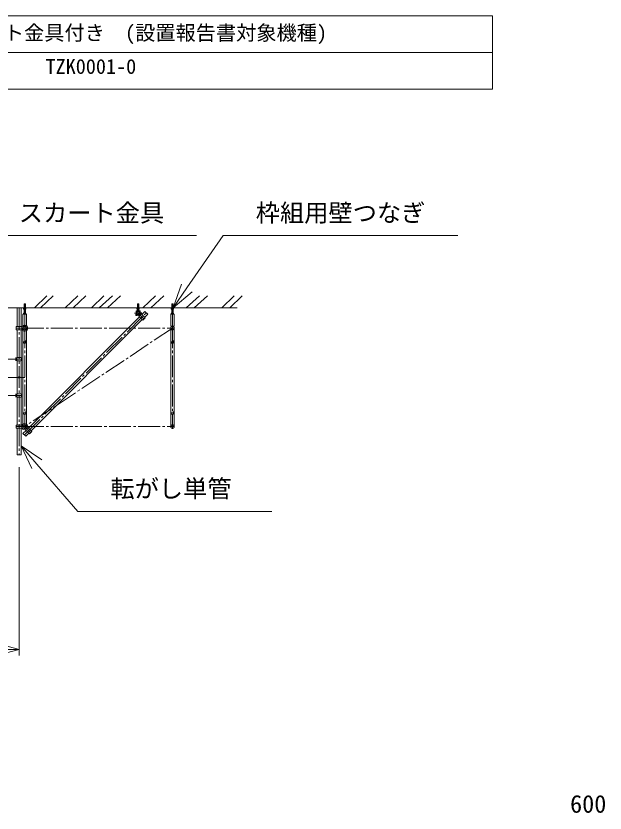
# Model space of a CAD drawing. Units: millimetres, scale not verified. Extents: x -12607 to 12128, y -18611 to 18612.
# Drawn here: x 59 to 7351, y 8747 to 18612 of the extents above; entities that cross this region are included whole.
import ezdxf
from ezdxf.enums import TextEntityAlignment as Align

# ---------------------------------------------------------------- set-up
doc = ezdxf.new("R2010")
doc.units = ezdxf.units.MM
doc.header["$LTSCALE"] = 30
doc.linetypes.add('CHAIN2', pattern=[12, 9, -1, 1, -1])
doc.linetypes.add('DASHED2', pattern=[3, 2, -1])
for name, color, linetype, lineweight in [('0-1_DEFPOINTS', 7, 'Continuous', 18), ('0-2_05 寸法', 7, 'Continuous', 18), ('0-3_10 常用実線', 3, 'Continuous', 18), ('0-4_12 常用一点鎖線', 3, 'CHAIN2', 18), ('0-7_40 強調実線', 1, 'Continuous', 18), ('0-9_32 補完一点鎖線', 6, 'CHAIN2', 18), ('0-A_30 補完実線', 6, 'Continuous', 18), ('0-C_20 準用実線', 4, 'Continuous', 18), ('0-D_22 準用一点鎖線', 4, 'CHAIN2', 18), ('0-E_21 準用破線', 4, 'DASHED2', 18)]:
    doc.layers.add(name, color=color, linetype=linetype, lineweight=lineweight)
doc.styles.add('ＭＳ ゴシック', font='')
doc.styles.get('ＭＳ ゴシック').set_extended_font_data('MS Gothic')

msp = doc.modelspace()

# ---------------------------------------------------------------- linework, layer by layer
at = {"layer": '0-1_DEFPOINTS'}
for p, q in [((88.02, 14138.72), (108.02, 14138.72)), ((98.02, 14128.72), (98.02, 14148.72))]:
    msp.add_line(p, q, dxfattribs=at)
msp.add_circle((98.02, 14138.72), 10, dxfattribs=at)
at = {"layer": '0-2_05 寸法'}
for p, q in [((-8365.97, 18158.09), (5955.75, 18158.09)), ((2004.02, 14998.22), (2174.47, 15245.1)), ((122.32, 13292.91), (318.32, 13065.79)), ((98.02, 13029.22), (98.02, 10697.36)), ((98.02, 10772.36), (-201.98, 10772.36))]:
    msp.add_line(p, q, dxfattribs=at)
msp.add_lwpolyline([(-8365.97, 18611.64), (5955.75, 18611.64), (5955.75, 17704.53), (-8365.97, 17704.53)], close=True, dxfattribs=at)
for points in [[(-359.26, 15080.2), (-311.18, 15892.9), (2293.82, 15892.9)], [(2174.47, 15245.1), (2622.52, 15894.05), (5527.52, 15894.05)], [(2240.62, 15199.43), (2004.02, 14998.22), (2108.32, 15290.77)], [(257.46, 13013.27), (122.32, 13292.91), (379.18, 13118.31)], [(318.32, 13065.79), (822.99, 12480.99), (3227.99, 12480.99)], [(-201.98, 10852.74), (98.02, 10772.36), (-201.98, 10691.97)]]:
    msp.add_lwpolyline(points, dxfattribs=at)
at = {"layer": '0-3_10 常用実線'}
for p, q in [((58.68, 14343.72), (58.68, 14383.73)), ((58.68, 13933.72), (58.68, 13893.72))]:
    msp.add_line(p, q, dxfattribs=at)
for points in [[(128.02, 14383.72), (68.02, 14383.72), (68.02, 14343.72), (128.02, 14343.72)], [(128.02, 13893.72), (68.02, 13893.72), (68.02, 13933.72), (128.02, 13933.72)]]:
    msp.add_lwpolyline(points, close=True, dxfattribs=at)
at = {"layer": '0-4_12 常用一点鎖線'}
for p, q in [((125.3, 14363.72), (-84.07, 14363.72)), ((167.02, 14138.72), (-7170.98, 14138.72)), ((167.02, 14138.72), (-599.6, 14138.72)), ((125.3, 13913.72), (-84.07, 13913.72))]:
    msp.add_line(p, q, dxfattribs=at)
at = {"layer": '0-7_40 強調実線'}
for p, q in [((287.18, 14998.22), (441.09, 15148.43)), ((364.42, 14998.22), (518.08, 15148.43)), ((669.15, 14998.22), (823.05, 15148.43)), ((769.11, 14998.22), (925.83, 15148.43)), ((992.93, 14998.22), (1146.59, 15148.43)), ((1090.75, 14997.74), (1253.12, 15148.43)), ((1190.75, 14998.22), (1352.6, 15148.43)), ((1630.91, 14998.22), (1784.57, 15148.43)), ((1728.72, 14997.74), (1891.09, 15148.43)), ((2166.75, 14997.74), (2329.12, 15148.43)), ((2266.75, 14998.22), (2428.6, 15148.43)), ((2606.91, 14998.22), (2760.57, 15148.43)), ((2706.91, 14998.22), (2860.57, 15148.43)), ((73.72, 14998.22), (-501.98, 14998.22)), ((122.32, 14998.22), (152.02, 14998.22)), ((182.02, 14998.22), (1556.02, 14998.22)), ((1586.02, 14998.22), (1981.02, 14998.22)), ((2011.02, 14998.22), (2797.46, 14998.22))]:
    msp.add_line(p, q, dxfattribs=at)
at = {"layer": '0-9_32 補完一点鎖線'}
for p, q in [((98.02, 14998.22), (98.02, 13179.22)), ((167.02, 15050.37), (167.02, 14770.98)), ((1571.02, 15050.37), (1571.02, 14907.87)), ((1996.02, 15050.37), (1996.02, 14770.98)), ((162.78, 13427.4), (1672.84, 14937.46)), ((1616.82, 14933.22), (1525.22, 14933.22)), ((1571.02, 14933.22), (1644.56, 14859.68)), ((1589.19, 14955.12), (1601.21, 14918.13)), ((1607.28, 14934.39), (1613.9, 14936.1)), ((1996.02, 14769.57), (1996.02, 14851.92)), ((63.35, 14748.22), (132.35, 14748.22)), ((63.35, 13529.22), (132.35, 13529.22)), ((167.02, 13529.22), (240.21, 13456.04))]:
    msp.add_line(p, q, dxfattribs=at)
at = {"layer": '0-A_30 補完実線'}
for p, q in [((73.72, 14998.22), (73.72, 14768.22)), ((122.32, 14998.22), (73.72, 14998.22)), ((122.32, 14998.22), (122.32, 14768.22)), ((160.27, 14998.22), (160.27, 15050.37)), ((173.77, 15050.37), (173.77, 14998.22)), ((175.02, 14998.22), (175.02, 14920.98)), ((1563.02, 14998.22), (1563.02, 14962.58)), ((1564.27, 15050.37), (1564.27, 14998.22)), ((1577.77, 14998.22), (1577.77, 15050.37)), ((1989.27, 14998.22), (1989.27, 15050.37)), ((2002.77, 15050.37), (2002.77, 14998.22)), ((2004.02, 14998.22), (2004.02, 14920.98)), ((145.67, 14770.98), (145.67, 14920.98)), ((145.67, 14920.98), (188.37, 14920.98)), ((160.27, 14933.12), (160.27, 14984.98)), ((173.77, 14984.98), (173.77, 14933.12)), ((188.37, 14920.98), (188.37, 14770.98)), ((1543.02, 14917.58), (1546.02, 14922.29)), ((1543.02, 14906.58), (1543.02, 14917.58)), ((1545.02, 14904.58), (1554.1, 14904.58)), ((1546.02, 14922.29), (1546.02, 14957.57)), ((1551.02, 14962.58), (1591.02, 14962.58)), ((1559.31, 14914.87), (1555.82, 14918.56)), ((1560.01, 14911.97), (1558.9, 14908.17)), ((1564.27, 14984.98), (1564.27, 14962.58)), ((1577.77, 14962.58), (1577.77, 14984.98)), ((1589.39, 14945.2), (1586.74, 14947.93)), ((1607.66, 14940.05), (1591.58, 14938.98)), ((1592.5, 14917.33), (1592.05, 14919.07)), ((1594.91, 14916.03), (1592.5, 14917.33)), ((1592.93, 14944.63), (1593.33, 14944.85)), ((1595.35, 14918.28), (1594.17, 14922.88)), ((1610.36, 14929.62), (1594.8, 14924.42)), ((1607.51, 14920.24), (1594.91, 14916.03)), ((1596.02, 14949.28), (1596.02, 14957.57)), ((1596.02, 14955.56), (1600.17, 14939.54)), ((1605.8, 14921.77), (1603.51, 14927.33)), ((1608.66, 14922.72), (1606.36, 14928.29)), ((1607.51, 14920.24), (1608.66, 14922.72)), ((1609.73, 14938.55), (1611.44, 14931.93)), ((1655.66, 14954.65), (1616.77, 14915.76)), ((1651.14, 14881.39), (1690.03, 14920.28)), ((1655.66, 14954.65), (1690.03, 14920.28)), ((1974.67, 14770.98), (1974.67, 14920.98)), ((1974.67, 14920.98), (2017.37, 14920.98)), ((1989.27, 14933.12), (1989.27, 14984.98)), ((2002.77, 14984.98), (2002.77, 14933.12)), ((2017.37, 14920.98), (2017.37, 14770.98)), ((212.77, 13511.76), (1588.49, 14887.47)), ((1622.85, 14853.11), (247.14, 13477.39)), ((73.72, 14728.22), (73.72, 14383.72)), ((122.32, 14728.22), (122.32, 14383.72)), ((145.67, 14770.98), (188.37, 14770.98)), ((1974.67, 14770.98), (2017.37, 14770.98)), ((73.72, 14343.72), (73.72, 13933.72)), ((73.72, 14343.72), (73.72, 13933.72)), ((122.32, 14343.72), (122.32, 13933.72)), ((122.32, 14343.72), (122.32, 13933.72)), ((73.72, 13893.72), (73.72, 13549.22)), ((122.32, 13893.72), (122.32, 13549.22)), ((73.72, 13509.22), (73.72, 13179.22)), ((122.32, 13509.22), (122.32, 13179.22)), ((145.6, 13444.58), (184.49, 13483.47)), ((145.6, 13444.58), (179.96, 13410.22)), ((218.85, 13449.11), (179.96, 13410.22)), ((73.72, 13179.22), (122.32, 13179.22))]:
    msp.add_line(p, q, dxfattribs=at)
for points in [[(182.02, 14984.98), (152.02, 14984.98), (152.02, 14998.22), (182.02, 14998.22)], [(1556.02, 14984.98), (1586.02, 14984.98), (1586.02, 14998.22), (1556.02, 14998.22)], [(2011.02, 14984.98), (1981.02, 14984.98), (1981.02, 14998.22), (2011.02, 14998.22)], [(1630.42, 14845.54), (1580.92, 14895.04), (1609.2, 14923.32), (1658.7, 14873.83)], [(132.35, 14768.22), (132.35, 14728.22), (63.35, 14728.22), (63.35, 14768.22)], [(132.35, 13549.22), (132.35, 13509.22), (63.35, 13509.22), (63.35, 13549.22)], [(226.42, 13441.54), (176.92, 13491.04), (205.2, 13519.32), (254.7, 13469.83)]]:
    msp.add_lwpolyline(points, close=True, dxfattribs=at)
for points in [[(159.02, 14920.98), (159.02, 14998.22), (159.02, 15050.37), (175.02, 15050.37), (175.02, 14998.22)], [(1579.02, 14962.58), (1579.02, 14998.22), (1579.02, 15050.37), (1563.02, 15050.37), (1563.02, 14998.22)], [(1988.02, 14920.98), (1988.02, 14998.22), (1988.02, 15050.37), (2004.02, 15050.37), (2004.02, 14998.22)], [(152.02, 14920.98), (152.02, 14933.12), (182.02, 14933.12), (182.02, 14920.98)], [(1981.02, 14920.98), (1981.02, 14933.12), (2011.02, 14933.12), (2011.02, 14920.98)]]:
    msp.add_lwpolyline(points, dxfattribs=at)
for centre in [(1551.85, 14912.19), (1589.19, 14955.12)]:
    msp.add_circle(centre, 3, dxfattribs=at)
for centre, radius, start, end in [((1545.02, 14906.58), 2, 180, 270), ((1569.82, 14933.7), 24.19, 69.30732, 69.30702), ((1551.02, 14957.57), 5, 90, 180), ((1571.02, 14933.22), 21.35, 90, 27.51576), ((1554.1, 14909.57), 5, 270, 343.73981), ((1557.12, 14912.81), 3, 343.73981, 43.40887), ((1571.02, 14933.22), 25.35, 243.2327, 339.68729), ((1571.02, 14933.22), 21.35, 27.51576, 90), ((1591.54, 14947.3), 3, 224.19308, 297.51576), ((1591.02, 14957.57), 5, 0, 90), ((1593.29, 14919.7), 2.5, 251.54564, 325.49394), ((1591.02, 14949.28), 5, 297.51576, 0), ((1596.17, 14933.26), 15, 266.86911, 309.9942), ((1606.59, 14924.14), 2.5, 251.42374, 325.37204), ((1607.79, 14938.06), 2, 14.53401, 93.81409), ((1609.51, 14931.43), 2, 295.23276, 14.51284), ((167.02, 14748.22), 37.5, 202.83408, 157.16592), ((167.02, 13529.22), 37.5, 337.83408, 292.16592)]:
    msp.add_arc(centre, radius, start, end, dxfattribs=at)
at = {"layer": '0-C_20 準用実線'}
for p, q in [((145.67, 13529.22), (145.67, 14748.22)), ((188.37, 14748.22), (188.37, 13529.22)), ((1974.67, 13529.22), (1974.67, 14748.22)), ((2017.37, 14748.22), (2017.37, 13529.22))]:
    msp.add_line(p, q, dxfattribs=at)
at = {"layer": '0-D_22 準用一点鎖線'}
for p, q in [((132.35, 14748.22), (2017.37, 14748.22)), ((167.02, 14769.57), (167.02, 13507.87)), ((1996.02, 14748.22), (167.02, 13529.22)), ((1996.02, 14769.57), (1996.02, 13507.87)), ((188.37, 14578.31), (145.67, 14578.31)), ((2017.37, 14578.31), (1974.67, 14578.31)), ((188.38, 13699.22), (145.67, 13699.22)), ((2017.38, 13699.22), (1974.67, 13699.22)), ((132.35, 13529.22), (2017.37, 13529.22))]:
    msp.add_line(p, q, dxfattribs=at)
for centre in [(167.02, 14748.22), (1996.02, 14748.22), (167.02, 13529.22), (1996.02, 13529.22)]:
    msp.add_circle(centre, 21.35, dxfattribs=at)
at = {"layer": '0-E_21 準用破線'}
for centre in [(167.02, 14578.31), (1996.02, 14578.31), (167.02, 13699.22), (1996.02, 13699.22)]:
    msp.add_circle(centre, 17, dxfattribs=at)

# ---------------------------------------------------------------- texts
at = {"layer": '0-2_05 寸法', "style": 'ＭＳ ゴシック'}
for s, height, p in [('図面名称      \u3000\u3000\u3000\u3000\u3000\u3000\u3000\u3000ベストエレベーターTEL-900\u3000スカート金具付き\u3000(設置報告書対象機種)', 183.3, (-7962.12, 18256.52)), ('\u3000\u3000竹本機械工業株式会社         \u3000\u3000\u3000\u3000図番        \u3000\u3000\u3000\u3000\u3000\u3000\u3000TZK0001-0', 183.3, (-7945.46, 17839.85)), ('スカート金具', 219.9, (93.82, 15997.9)), ('枠組用壁つなぎ', 219.9, (3027.52, 15999.05)), ('転がし単管', 219.9, (1227.99, 12585.99)), ('600', 219.9, (6917.94, 8685.03))]:
    msp.add_text(s, height=height, dxfattribs=at).set_placement(p, align=Align.BOTTOM_LEFT)

doc.saveas('drawing.dxf')
